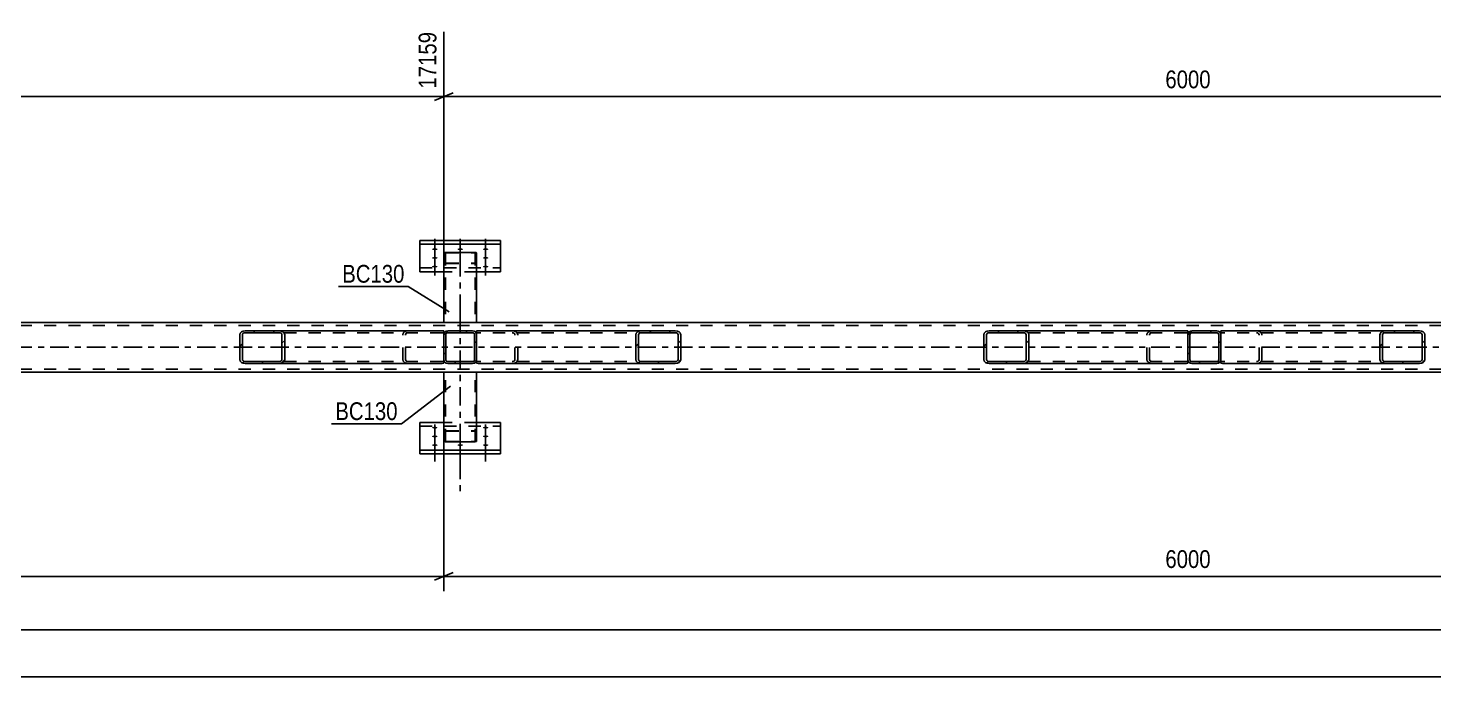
# Model space of a CAD drawing. Header units: millimetres. Extents: x -82 to 1107, y -663 to 178.
# Drawn here: x 553.9 to 780.6, y -297 to -192.5 of the extents above; entities that cross this region are included whole.
import ezdxf

# ---------------------------------------------------------------- set-up
doc = ezdxf.new("R2010")
doc.units = ezdxf.units.MM
doc.linetypes.add('DXK_LINE_DOT2', pattern=[3.9198, 1.9599, -1.9599])
doc.linetypes.add('DXK_LINE_DOT3', pattern=[5.9187, 2.979, -0.9799, 0.9799, -0.9799])
doc.styles.add('Arial Narrow', font='ARIALN.TTF', dxfattribs={"height": 0.2})

# ---------------------------------------------------------------- blocks, each defined once
blk = doc.blocks.new('Part-348431369-4138 - 4134')
at = {"color": 2, "linetype": 'Continuous'}
for p, q in [((617.04, -261.1), (617.04, -256.06)), ((620.9, -256.06), (617.04, -256.06)), ((630.04, -256.06), (626.18, -256.06)), ((630.04, -261.1), (630.04, -256.06)), ((617.04, -260.5), (630.04, -260.5)), ((617.04, -261.1), (630.04, -261.1))]:
    blk.add_line(p, q, dxfattribs=at)
at = {"color": 7, "linetype": 'DXK_LINE_DOT2'}
for p, q in [((626.18, -256.06), (620.9, -256.06)), ((617.04, -256.66), (630.04, -256.66))]:
    blk.add_line(p, q, dxfattribs=at)
blk = doc.blocks.new('Part-348431369-4145 - 4134')
at = {"linetype": 'Continuous'}
h = blk.add_hatch(dxfattribs=at)
h.set_pattern_fill('', scale=0.7, style=0, pattern_type=0)
h.set_pattern_definition([(45, (658.558, -246.4969), (-1.57154, 1.57154), [])])
h.paths.add_polyline_path([(658.22, -246.55), (658.56, -246.5), (658.84, -246.36), (659.03, -246.15), (659.1, -245.91), (659.1, -241.91), (659.03, -241.66), (658.84, -241.45), (658.56, -241.31), (658.22, -241.27), (652.73, -241.27), (652.39, -241.31), (652.11, -241.45), (651.92, -241.66), (651.85, -241.91), (651.85, -245.91), (651.92, -246.15), (652.11, -246.36), (652.39, -246.5), (652.73, -246.55)])
h.paths.add_polyline_path([(652.56, -246.2), (652.42, -246.13), (652.33, -246.03), (652.29, -245.91), (652.29, -241.91), (652.33, -241.78), (652.42, -241.68), (652.56, -241.61), (652.73, -241.59), (658.22, -241.59), (658.39, -241.61), (658.53, -241.68), (658.63, -241.78), (658.66, -241.91), (658.66, -245.91), (658.63, -246.03), (658.53, -246.13), (658.39, -246.2), (658.22, -246.23), (652.73, -246.23)])
at = {"color": 2, "linetype": 'Continuous'}
for p, q in [((626.18, -241.3), (626.44, -241.27)), ((626.18, -241.3), (626.18, -241.91)), ((652.73, -241.27), (626.44, -241.27)), ((651.92, -241.66), (651.85, -241.91)), ((651.85, -245.91), (651.85, -241.91)), ((652.29, -241.91), (652.33, -241.78)), ((652.29, -245.91), (652.29, -241.91)), ((652.73, -241.27), (652.39, -241.31)), ((652.56, -241.61), (652.73, -241.59)), ((652.73, -241.27), (658.22, -241.27)), ((652.73, -241.59), (658.22, -241.59)), ((658.56, -241.31), (658.22, -241.27)), ((658.22, -241.59), (658.39, -241.61)), ((658.63, -241.78), (658.66, -241.91)), ((658.66, -245.91), (658.66, -241.91)), ((659.1, -241.91), (659.03, -241.66)), ((659.1, -245.91), (659.1, -241.91)), ((626.18, -246.5), (626.18, -245.91)), ((626.18, -246.51), (626.18, -246.5)), ((626.44, -246.55), (626.18, -246.51)), ((652.73, -246.55), (626.44, -246.55)), ((651.85, -245.91), (651.92, -246.15)), ((652.33, -246.03), (652.29, -245.91)), ((652.39, -246.5), (652.73, -246.55)), ((652.73, -246.23), (652.56, -246.2)), ((652.73, -246.23), (658.22, -246.23)), ((652.73, -246.55), (658.22, -246.55)), ((658.39, -246.2), (658.22, -246.23)), ((658.22, -246.55), (658.56, -246.5)), ((658.66, -245.91), (658.63, -246.03)), ((659.03, -246.15), (659.1, -245.91))]:
    blk.add_line(p, q, dxfattribs=at)
at = {"color": 7, "linetype": 'DXK_LINE_DOT2'}
for p, q in [((626.18, -241.3), (626.18, -241.65)), ((626.27, -241.61), (626.18, -241.65)), ((626.18, -246.36), (626.18, -241.91)), ((626.44, -241.59), (626.27, -241.61)), ((658.22, -241.59), (626.44, -241.59)), ((631.93, -241.27), (632.26, -241.31)), ((632.1, -241.61), (631.93, -241.59)), ((632.37, -241.91), (632.33, -241.78)), ((632.37, -245.91), (632.37, -241.91)), ((632.74, -241.66), (632.81, -241.91)), ((632.81, -245.91), (632.81, -241.91)), ((658.22, -241.27), (652.73, -241.27)), ((626.18, -246.16), (626.27, -246.2)), ((626.27, -246.2), (626.44, -246.23)), ((658.22, -246.23), (626.44, -246.23)), ((631.93, -246.23), (632.1, -246.2)), ((632.26, -246.5), (631.93, -246.55)), ((632.33, -246.03), (632.37, -245.91)), ((632.81, -245.91), (632.74, -246.15)), ((658.22, -246.55), (652.73, -246.55))]:
    blk.add_line(p, q, dxfattribs=at)
for centre, radius, start, end in [((632, -242), 0.401, 32.4104, 75.4453), ((632.06, -242.09), 0.802, 32.4104, 75.4453), ((632, -245.81), 0.401, 284.5547, 327.5896), ((632.06, -245.72), 0.802, 284.5547, 327.5896)]:
    blk.add_arc(centre, radius, start, end, dxfattribs=at)
at = {"color": 2, "linetype": 'Continuous'}
for centre, radius, start, end in [((652.6, -242.09), 0.802, 104.5547, 147.5896), ((652.66, -242), 0.401, 104.5547, 147.5896), ((658.29, -242), 0.401, 32.4104, 75.4453), ((658.36, -242.09), 0.802, 32.4104, 75.4453), ((652.6, -245.72), 0.802, 212.4104, 255.4453), ((652.66, -245.81), 0.401, 212.4104, 255.4453), ((658.29, -245.81), 0.401, 284.5547, 327.5896), ((658.36, -245.72), 0.802, 284.5547, 327.5896)]:
    blk.add_arc(centre, radius, start, end, dxfattribs=at)
blk = doc.blocks.new('Part-348431369-4176 - 4134')
at = {"linetype": 'Continuous'}
h = blk.add_hatch(dxfattribs=at)
h.set_pattern_fill('', scale=0.7, style=0, pattern_type=0)
h.set_pattern_definition([(45, (714.6862, -246.4969), (-1.57154, 1.57154), [])])
h.paths.add_polyline_path([(714.35, -246.55), (714.69, -246.5), (714.97, -246.36), (715.16, -246.15), (715.23, -245.91), (715.23, -241.91), (715.16, -241.66), (714.97, -241.45), (714.69, -241.31), (714.35, -241.27), (708.86, -241.27), (708.52, -241.31), (708.24, -241.45), (708.05, -241.66), (707.98, -241.91), (707.98, -245.91), (708.05, -246.15), (708.24, -246.36), (708.52, -246.5), (708.86, -246.55)])
h.paths.add_polyline_path([(708.69, -246.2), (708.55, -246.13), (708.45, -246.03), (708.42, -245.91), (708.42, -241.91), (708.45, -241.78), (708.55, -241.68), (708.69, -241.61), (708.86, -241.59), (714.35, -241.59), (714.52, -241.61), (714.66, -241.68), (714.76, -241.78), (714.79, -241.91), (714.79, -245.91), (714.76, -246.03), (714.66, -246.13), (714.52, -246.2), (714.35, -246.23), (708.86, -246.23)])
at = {"color": 2, "linetype": 'Continuous'}
for p, q in [((708.05, -241.66), (707.98, -241.91)), ((707.98, -245.91), (707.98, -241.91)), ((708.42, -241.91), (708.45, -241.78)), ((708.42, -245.91), (708.42, -241.91)), ((708.86, -241.27), (708.52, -241.31)), ((708.69, -241.61), (708.86, -241.59)), ((708.86, -241.27), (714.35, -241.27)), ((708.86, -241.59), (714.35, -241.59)), ((740.64, -241.27), (714.35, -241.27)), ((714.69, -241.31), (714.35, -241.27)), ((714.35, -241.59), (714.52, -241.61)), ((714.76, -241.78), (714.79, -241.91)), ((714.79, -245.91), (714.79, -241.91)), ((715.23, -241.91), (715.16, -241.66)), ((715.23, -245.91), (715.23, -241.91)), ((740.64, -241.27), (740.9, -241.3)), ((740.9, -241.3), (740.9, -241.31)), ((740.9, -241.31), (740.9, -241.45)), ((740.9, -241.45), (740.9, -241.91)), ((707.98, -245.91), (708.05, -246.15)), ((708.45, -246.03), (708.42, -245.91)), ((708.52, -246.5), (708.86, -246.55)), ((708.86, -246.23), (708.69, -246.2)), ((708.86, -246.23), (714.35, -246.23)), ((708.86, -246.55), (714.35, -246.55)), ((714.52, -246.2), (714.35, -246.23)), ((714.35, -246.55), (714.69, -246.5)), ((740.64, -246.55), (714.35, -246.55)), ((714.79, -245.91), (714.76, -246.03)), ((715.16, -246.15), (715.23, -245.91)), ((740.64, -246.55), (740.9, -246.51)), ((740.9, -246.51), (740.9, -245.91))]:
    blk.add_line(p, q, dxfattribs=at)
at = {"color": 7, "linetype": 'DXK_LINE_DOT2'}
for p, q in [((714.35, -241.27), (708.86, -241.27)), ((740.64, -241.59), (708.86, -241.59)), ((734.27, -241.91), (734.34, -241.66)), ((734.27, -245.91), (734.27, -241.91)), ((734.75, -241.78), (734.71, -241.91)), ((734.71, -245.91), (734.71, -241.91)), ((734.82, -241.31), (735.15, -241.27)), ((735.15, -241.59), (734.98, -241.61)), ((740.81, -241.61), (740.64, -241.59)), ((740.9, -241.65), (740.81, -241.61)), ((740.9, -241.3), (740.9, -241.3)), ((740.9, -241.45), (740.9, -241.65)), ((740.9, -245.91), (740.9, -241.66)), ((740.64, -246.23), (708.86, -246.23)), ((714.35, -246.55), (708.86, -246.55)), ((734.34, -246.15), (734.27, -245.91)), ((734.71, -245.91), (734.75, -246.03)), ((735.15, -246.55), (734.82, -246.5)), ((734.98, -246.2), (735.15, -246.23)), ((740.64, -246.23), (740.81, -246.2)), ((740.81, -246.2), (740.9, -246.16))]:
    blk.add_line(p, q, dxfattribs=at)
at = {"color": 2, "linetype": 'Continuous'}
for centre, radius, start, end in [((708.72, -242.09), 0.802, 104.5547, 147.5896), ((708.79, -242), 0.401, 104.5547, 147.5896), ((714.42, -242), 0.401, 32.4104, 75.4453), ((714.48, -242.09), 0.802, 32.4104, 75.4453), ((708.72, -245.72), 0.802, 212.4104, 255.4453), ((708.79, -245.81), 0.401, 212.4104, 255.4453), ((714.42, -245.81), 0.401, 284.5547, 327.5896), ((714.48, -245.72), 0.802, 284.5547, 327.5896)]:
    blk.add_arc(centre, radius, start, end, dxfattribs=at)
at = {"color": 7, "linetype": 'DXK_LINE_DOT2'}
for centre, radius, start, end in [((735.02, -242.09), 0.802, 104.5547, 147.5896), ((735.08, -242), 0.401, 104.5547, 147.5896), ((735.02, -245.72), 0.802, 212.4104, 255.4453), ((735.08, -245.81), 0.401, 212.4104, 255.4453)]:
    blk.add_arc(centre, radius, start, end, dxfattribs=at)
blk = doc.blocks.new('Part-348431369-4382 - 4134')
at = {"color": 2, "linetype": 'Continuous'}
for p, q in [((617.04, -226.71), (630.04, -226.71)), ((617.04, -226.71), (617.04, -231.76)), ((617.04, -227.31), (630.04, -227.31)), ((630.04, -226.71), (630.04, -231.76)), ((620.9, -231.76), (617.04, -231.76)), ((630.04, -231.76), (626.18, -231.76))]:
    blk.add_line(p, q, dxfattribs=at)
at = {"color": 7, "linetype": 'DXK_LINE_DOT2'}
for p, q in [((617.04, -231.15), (630.04, -231.15)), ((626.18, -231.76), (620.9, -231.76))]:
    blk.add_line(p, q, dxfattribs=at)
blk = doc.blocks.new('Part-348431369-4412 - 4134')
at = {"color": 7, "linetype": 'DXK_LINE_DOT3'}
blk.add_line((623.54, -238.51), (623.54, -267.68), dxfattribs=at)
at = {"color": 2, "linetype": 'Continuous'}
for p, q in [((620.9, -259.02), (620.9, -247.91)), ((626.18, -247.91), (626.18, -259.02)), ((620.94, -259.08), (620.9, -259.02)), ((621.04, -259.13), (620.94, -259.08)), ((621.19, -259.17), (621.04, -259.13)), ((621.38, -259.18), (621.19, -259.17)), ((621.38, -259.18), (625.7, -259.18)), ((625.88, -259.17), (625.7, -259.18)), ((626.04, -259.13), (625.88, -259.17)), ((626.14, -259.08), (626.04, -259.13)), ((626.18, -259.02), (626.14, -259.08))]:
    blk.add_line(p, q, dxfattribs=at)
at = {"color": 7, "linetype": 'DXK_LINE_DOT2'}
for p, q in [((620.9, -247.91), (626.18, -247.91)), ((621.14, -259.02), (621.14, -247.91)), ((625.94, -259.02), (625.94, -247.91)), ((620.9, -257.54), (620.94, -257.48)), ((620.94, -257.48), (621.04, -257.42)), ((621.04, -257.42), (621.19, -257.39)), ((621.16, -257.51), (621.14, -257.54)), ((621.21, -257.48), (621.16, -257.51)), ((621.19, -257.39), (621.38, -257.38)), ((621.29, -257.46), (621.21, -257.48)), ((621.38, -257.46), (621.29, -257.46)), ((621.38, -257.38), (625.7, -257.38)), ((621.38, -257.46), (625.7, -257.46)), ((625.7, -257.38), (625.88, -257.39)), ((625.79, -257.46), (625.7, -257.46)), ((625.87, -257.48), (625.79, -257.46)), ((625.87, -257.48), (625.88, -257.49)), ((625.88, -257.39), (626.04, -257.42)), ((625.88, -257.49), (625.92, -257.51)), ((625.94, -257.54), (625.92, -257.51)), ((626.04, -257.42), (626.14, -257.48)), ((626.14, -257.48), (626.18, -257.54)), ((621.14, -259.02), (621.16, -259.05)), ((621.16, -259.05), (621.21, -259.08)), ((621.21, -259.08), (621.29, -259.09)), ((621.29, -259.09), (621.38, -259.1)), ((621.38, -259.1), (625.7, -259.1)), ((625.7, -259.1), (625.79, -259.09)), ((625.79, -259.09), (625.87, -259.08)), ((625.87, -259.08), (625.92, -259.05)), ((625.92, -259.05), (625.94, -259.02))]:
    blk.add_line(p, q, dxfattribs=at)
blk = doc.blocks.new('Part-348431369-4219 - 4134')
at = {"linetype": 'Continuous'}
h = blk.add_hatch(dxfattribs=at)
h.set_pattern_fill('', scale=0.7, style=0, pattern_type=0)
h.set_pattern_definition([(45, (778.558, -246.4969), (-1.57154, 1.57154), [])])
h.paths.add_polyline_path([(778.22, -246.55), (778.56, -246.5), (778.84, -246.36), (779.03, -246.15), (779.1, -245.91), (779.1, -241.91), (779.03, -241.66), (778.84, -241.45), (778.56, -241.31), (778.22, -241.27), (772.73, -241.27), (772.39, -241.31), (772.11, -241.45), (771.92, -241.66), (771.85, -241.91), (771.85, -245.91), (771.92, -246.15), (772.11, -246.36), (772.39, -246.5), (772.73, -246.55)])
h.paths.add_polyline_path([(772.56, -246.2), (772.42, -246.13), (772.33, -246.03), (772.29, -245.91), (772.29, -241.91), (772.33, -241.78), (772.42, -241.68), (772.56, -241.61), (772.73, -241.59), (778.22, -241.59), (778.39, -241.61), (778.53, -241.68), (778.63, -241.78), (778.66, -241.91), (778.66, -245.91), (778.63, -246.03), (778.53, -246.13), (778.39, -246.2), (778.22, -246.23), (772.73, -246.23)])
at = {"color": 2, "linetype": 'Continuous'}
for p, q in [((746.18, -241.3), (746.44, -241.27)), ((746.18, -241.3), (746.18, -241.91)), ((772.73, -241.27), (746.44, -241.27)), ((771.92, -241.66), (771.85, -241.91)), ((771.85, -245.91), (771.85, -241.91)), ((772.29, -241.91), (772.33, -241.78)), ((772.29, -245.91), (772.29, -241.91)), ((772.73, -241.27), (772.39, -241.31)), ((772.56, -241.61), (772.73, -241.59)), ((772.73, -241.27), (778.22, -241.27)), ((772.73, -241.59), (778.22, -241.59)), ((778.56, -241.31), (778.22, -241.27)), ((778.22, -241.59), (778.39, -241.61)), ((778.63, -241.78), (778.66, -241.91)), ((778.66, -245.91), (778.66, -241.91)), ((779.1, -241.91), (779.03, -241.66)), ((779.1, -245.91), (779.1, -241.91)), ((746.18, -246.5), (746.18, -245.91)), ((746.18, -246.51), (746.18, -246.5)), ((746.44, -246.55), (746.18, -246.51)), ((772.73, -246.55), (746.44, -246.55)), ((771.85, -245.91), (771.92, -246.15)), ((772.33, -246.03), (772.29, -245.91)), ((772.39, -246.5), (772.73, -246.55)), ((772.73, -246.23), (772.56, -246.2)), ((772.73, -246.23), (778.22, -246.23)), ((772.73, -246.55), (778.22, -246.55)), ((778.39, -246.2), (778.22, -246.23)), ((778.22, -246.55), (778.56, -246.5)), ((778.66, -245.91), (778.63, -246.03)), ((779.03, -246.15), (779.1, -245.91))]:
    blk.add_line(p, q, dxfattribs=at)
at = {"color": 7, "linetype": 'DXK_LINE_DOT2'}
for p, q in [((746.18, -241.3), (746.18, -241.65)), ((746.27, -241.61), (746.18, -241.65)), ((746.18, -246.36), (746.18, -241.91)), ((746.44, -241.59), (746.27, -241.61)), ((778.22, -241.59), (746.44, -241.59)), ((751.93, -241.27), (752.26, -241.31)), ((752.1, -241.61), (751.93, -241.59)), ((752.37, -241.91), (752.33, -241.78)), ((752.37, -245.91), (752.37, -241.91)), ((752.74, -241.66), (752.81, -241.91)), ((752.81, -245.91), (752.81, -241.91)), ((778.22, -241.27), (772.73, -241.27)), ((746.18, -246.16), (746.27, -246.2)), ((746.27, -246.2), (746.44, -246.23)), ((778.22, -246.23), (746.44, -246.23)), ((751.93, -246.23), (752.1, -246.2)), ((752.26, -246.5), (751.93, -246.55)), ((752.33, -246.03), (752.37, -245.91)), ((752.81, -245.91), (752.74, -246.15)), ((778.22, -246.55), (772.73, -246.55))]:
    blk.add_line(p, q, dxfattribs=at)
for centre, radius, start, end in [((752, -242), 0.401, 32.4104, 75.4453), ((752.06, -242.09), 0.802, 32.4104, 75.4453), ((752, -245.81), 0.401, 284.5547, 327.5896), ((752.06, -245.72), 0.802, 284.5547, 327.5896)]:
    blk.add_arc(centre, radius, start, end, dxfattribs=at)
at = {"color": 2, "linetype": 'Continuous'}
for centre, radius, start, end in [((772.6, -242.09), 0.802, 104.5547, 147.5896), ((772.66, -242), 0.401, 104.5547, 147.5896), ((778.29, -242), 0.401, 32.4104, 75.4453), ((778.36, -242.09), 0.802, 32.4104, 75.4453), ((772.6, -245.72), 0.802, 212.4104, 255.4453), ((772.66, -245.81), 0.401, 212.4104, 255.4453), ((778.29, -245.81), 0.401, 284.5547, 327.5896), ((778.36, -245.72), 0.802, 284.5547, 327.5896)]:
    blk.add_arc(centre, radius, start, end, dxfattribs=at)
blk = doc.blocks.new('Part-348431369-4364 - 4134')
at = {"color": 2, "linetype": 'Continuous'}
for p, q in [((620.9, -228.79), (620.94, -228.73)), ((620.9, -228.79), (620.9, -239.91)), ((620.94, -228.73), (621.04, -228.68)), ((621.04, -228.68), (621.19, -228.64)), ((621.19, -228.64), (621.38, -228.63)), ((621.38, -228.63), (625.7, -228.63)), ((625.7, -228.63), (625.88, -228.64)), ((625.88, -228.64), (626.04, -228.68)), ((626.04, -228.68), (626.14, -228.73)), ((626.14, -228.73), (626.18, -228.79)), ((626.18, -228.79), (626.18, -239.91))]:
    blk.add_line(p, q, dxfattribs=at)
at = {"color": 7, "linetype": 'DXK_LINE_DOT2'}
for p, q in [((621.16, -228.76), (621.14, -228.79)), ((621.14, -228.79), (621.14, -239.91)), ((621.21, -228.74), (621.16, -228.76)), ((621.29, -228.72), (621.21, -228.74)), ((621.38, -228.71), (621.29, -228.72)), ((621.38, -228.71), (625.7, -228.71)), ((625.79, -228.72), (625.7, -228.71)), ((625.87, -228.74), (625.79, -228.72)), ((625.92, -228.76), (625.87, -228.74)), ((625.94, -228.79), (625.92, -228.76)), ((625.94, -228.79), (625.94, -239.91)), ((620.94, -230.33), (620.9, -230.27)), ((621.04, -230.39), (620.94, -230.33)), ((621.19, -230.42), (621.04, -230.39)), ((621.14, -230.27), (621.16, -230.3)), ((621.16, -230.3), (621.21, -230.33)), ((621.38, -230.44), (621.19, -230.42)), ((621.21, -230.33), (621.29, -230.35)), ((621.29, -230.35), (621.38, -230.35)), ((621.38, -230.35), (625.7, -230.35)), ((621.38, -230.44), (625.7, -230.44)), ((625.7, -230.35), (625.79, -230.35)), ((625.88, -230.42), (625.7, -230.44)), ((625.79, -230.35), (625.87, -230.33)), ((625.87, -230.33), (625.88, -230.32)), ((625.88, -230.32), (625.92, -230.3)), ((626.04, -230.39), (625.88, -230.42)), ((625.92, -230.3), (625.94, -230.27)), ((626.14, -230.33), (626.04, -230.39)), ((626.18, -230.27), (626.14, -230.33)), ((626.18, -239.91), (620.9, -239.91))]:
    blk.add_line(p, q, dxfattribs=at)
at = {"color": 7, "linetype": 'DXK_LINE_DOT3'}
blk.add_line((623.54, -229.53), (623.54, -239.91), dxfattribs=at)
blk = doc.blocks.new('Part-348431369-4257 - 4134')
at = {"linetype": 'Continuous'}
h = blk.add_hatch(dxfattribs=at)
h.set_pattern_fill('', scale=0.7, style=0, pattern_type=0)
h.set_pattern_definition([(45, (625.7835, -246.4969), (-1.57154, 1.57154), [])])
h.paths.add_polyline_path([(625.54, -246.55), (625.78, -246.5), (625.99, -246.36), (626.13, -246.15), (626.18, -245.91), (626.18, -241.91), (626.13, -241.66), (625.99, -241.45), (625.78, -241.31), (625.54, -241.27), (621.54, -241.27), (621.29, -241.31), (621.09, -241.45), (620.95, -241.66), (620.9, -241.91), (620.9, -245.91), (620.95, -246.15), (621.09, -246.36), (621.29, -246.5), (621.54, -246.55)])
h.paths.add_polyline_path([(621.42, -246.2), (621.31, -246.13), (621.24, -246.03), (621.22, -245.91), (621.22, -241.91), (621.24, -241.78), (621.31, -241.68), (621.42, -241.61), (621.54, -241.59), (625.54, -241.59), (625.66, -241.61), (625.76, -241.68), (625.83, -241.78), (625.86, -241.91), (625.86, -245.91), (625.83, -246.03), (625.76, -246.13), (625.66, -246.2), (625.54, -246.23), (621.54, -246.23)])
at = {"color": 7, "linetype": 'DXK_LINE_DOT2'}
for p, q in [((620.9, -241.91), (620.95, -241.66)), ((620.9, -245.91), (620.9, -241.91)), ((621.24, -241.78), (621.22, -241.91)), ((621.22, -245.91), (621.22, -241.91)), ((621.29, -241.31), (621.54, -241.27)), ((621.54, -241.59), (621.42, -241.61)), ((621.54, -241.27), (625.54, -241.27)), ((621.54, -241.59), (625.54, -241.59)), ((625.54, -241.27), (625.78, -241.31)), ((625.66, -241.61), (625.54, -241.59)), ((625.86, -241.91), (625.83, -241.78)), ((625.86, -245.91), (625.86, -241.91)), ((626.13, -241.66), (626.18, -241.91)), ((626.18, -245.91), (626.18, -241.91)), ((620.95, -246.15), (620.9, -245.91)), ((621.22, -245.91), (621.24, -246.03)), ((621.54, -246.55), (621.29, -246.5)), ((621.42, -246.2), (621.54, -246.23)), ((621.54, -246.23), (625.54, -246.23)), ((621.54, -246.55), (625.54, -246.55)), ((625.54, -246.23), (625.66, -246.2)), ((625.78, -246.5), (625.54, -246.55)), ((625.83, -246.03), (625.86, -245.91)), ((626.18, -245.91), (626.13, -246.15))]:
    blk.add_line(p, q, dxfattribs=at)
at = {"color": 2, "linetype": 'Continuous'}
for p, q in [((620.95, -241.66), (620.9, -241.91)), ((620.9, -245.91), (620.9, -241.91)), ((621.22, -241.91), (621.24, -241.78)), ((621.22, -245.91), (621.22, -241.91)), ((621.54, -241.27), (621.29, -241.31)), ((621.42, -241.61), (621.54, -241.59)), ((621.54, -241.27), (625.54, -241.27)), ((621.54, -241.59), (625.54, -241.59)), ((625.78, -241.31), (625.54, -241.27)), ((625.54, -241.59), (625.66, -241.61)), ((625.83, -241.78), (625.86, -241.91)), ((625.86, -245.91), (625.86, -241.91)), ((626.18, -241.91), (626.13, -241.66)), ((626.18, -245.91), (626.18, -241.91)), ((620.9, -245.91), (620.95, -246.15)), ((621.24, -246.03), (621.22, -245.91)), ((621.29, -246.5), (621.54, -246.55)), ((621.54, -246.23), (621.42, -246.2)), ((621.54, -246.23), (625.54, -246.23)), ((621.54, -246.55), (625.54, -246.55)), ((625.66, -246.2), (625.54, -246.23)), ((625.54, -246.55), (625.78, -246.5)), ((625.86, -245.91), (625.83, -246.03)), ((626.13, -246.15), (626.18, -245.91))]:
    blk.add_line(p, q, dxfattribs=at)
at = {"color": 7, "linetype": 'DXK_LINE_DOT3'}
blk.add_line((623.54, -243.91), (623.54, -243.91), dxfattribs=at)
at = {"color": 7, "linetype": 'DXK_LINE_DOT2'}
for centre, radius, start, end in [((621.54, -241.91), 0.64, 112.5, 157.5), ((621.54, -241.91), 0.32, 112.5, 157.5), ((625.54, -241.91), 0.32, 22.5, 67.5), ((625.54, -241.91), 0.64, 22.5, 67.5), ((621.54, -245.91), 0.64, 202.5, 247.5), ((621.54, -245.91), 0.32, 202.5, 247.5), ((625.54, -245.91), 0.32, 292.5, 337.5), ((625.54, -245.91), 0.64, 292.5, 337.5)]:
    blk.add_arc(centre, radius, start, end, dxfattribs=at)
at = {"color": 2, "linetype": 'Continuous'}
for centre, radius, start, end in [((621.54, -241.91), 0.64, 112.5, 157.5), ((621.54, -241.91), 0.32, 112.5, 157.5), ((625.54, -241.91), 0.32, 22.5, 67.5), ((625.54, -241.91), 0.64, 22.5, 67.5), ((621.54, -245.91), 0.64, 202.5, 247.5), ((621.54, -245.91), 0.32, 202.5, 247.5), ((625.54, -245.91), 0.32, 292.5, 337.5), ((625.54, -245.91), 0.64, 292.5, 337.5)]:
    blk.add_arc(centre, radius, start, end, dxfattribs=at)
blk = doc.blocks.new('Part-348431369-4292 - 4134')
at = {"linetype": 'Continuous'}
h = blk.add_hatch(dxfattribs=at)
h.set_pattern_fill('', scale=0.7, style=0, pattern_type=0)
h.set_pattern_definition([(45, (594.6861, -246.4969), (-1.57154, 1.57154), [])])
h.paths.add_polyline_path([(594.35, -246.55), (594.69, -246.5), (594.97, -246.36), (595.16, -246.15), (595.23, -245.91), (595.23, -241.91), (595.16, -241.66), (594.97, -241.45), (594.69, -241.31), (594.35, -241.27), (588.86, -241.27), (588.52, -241.31), (588.24, -241.45), (588.05, -241.66), (587.98, -241.91), (587.98, -245.91), (588.05, -246.15), (588.24, -246.36), (588.52, -246.5), (588.86, -246.55)])
h.paths.add_polyline_path([(588.69, -246.2), (588.55, -246.13), (588.45, -246.03), (588.42, -245.91), (588.42, -241.91), (588.45, -241.78), (588.55, -241.68), (588.69, -241.61), (588.86, -241.59), (594.35, -241.59), (594.52, -241.61), (594.66, -241.68), (594.76, -241.78), (594.79, -241.91), (594.79, -245.91), (594.76, -246.03), (594.66, -246.13), (594.52, -246.2), (594.35, -246.23), (588.86, -246.23)])
at = {"color": 2, "linetype": 'Continuous'}
for p, q in [((588.05, -241.66), (587.98, -241.91)), ((587.98, -245.91), (587.98, -241.91)), ((588.42, -241.91), (588.45, -241.78)), ((588.42, -245.91), (588.42, -241.91)), ((588.86, -241.27), (588.52, -241.31)), ((588.69, -241.61), (588.86, -241.59)), ((588.86, -241.27), (594.35, -241.27)), ((588.86, -241.59), (594.35, -241.59)), ((620.64, -241.27), (594.35, -241.27)), ((594.69, -241.31), (594.35, -241.27)), ((594.35, -241.59), (594.52, -241.61)), ((594.76, -241.78), (594.79, -241.91)), ((594.79, -245.91), (594.79, -241.91)), ((595.23, -241.91), (595.16, -241.66)), ((595.23, -245.91), (595.23, -241.91)), ((620.64, -241.27), (620.9, -241.3)), ((620.9, -241.3), (620.9, -241.31)), ((620.9, -241.31), (620.9, -241.45)), ((620.9, -241.45), (620.9, -241.91)), ((587.98, -245.91), (588.05, -246.15)), ((588.45, -246.03), (588.42, -245.91)), ((588.52, -246.5), (588.86, -246.55)), ((588.86, -246.23), (588.69, -246.2)), ((588.86, -246.23), (594.35, -246.23)), ((588.86, -246.55), (594.35, -246.55)), ((594.52, -246.2), (594.35, -246.23)), ((594.35, -246.55), (594.69, -246.5)), ((620.64, -246.55), (594.35, -246.55)), ((594.79, -245.91), (594.76, -246.03)), ((595.16, -246.15), (595.23, -245.91)), ((620.64, -246.55), (620.9, -246.51)), ((620.9, -246.51), (620.9, -245.91))]:
    blk.add_line(p, q, dxfattribs=at)
at = {"color": 7, "linetype": 'DXK_LINE_DOT2'}
for p, q in [((594.35, -241.27), (588.86, -241.27)), ((620.64, -241.59), (588.86, -241.59)), ((614.27, -241.91), (614.34, -241.66)), ((614.27, -245.91), (614.27, -241.91)), ((614.75, -241.78), (614.71, -241.91)), ((614.71, -245.91), (614.71, -241.91)), ((614.82, -241.31), (615.15, -241.27)), ((615.15, -241.59), (614.98, -241.61)), ((620.81, -241.61), (620.64, -241.59)), ((620.9, -241.65), (620.81, -241.61)), ((620.9, -241.45), (620.9, -241.65)), ((620.9, -245.91), (620.9, -241.66)), ((620.64, -246.23), (588.86, -246.23)), ((594.35, -246.55), (588.86, -246.55)), ((614.34, -246.15), (614.27, -245.91)), ((614.71, -245.91), (614.75, -246.03)), ((615.15, -246.55), (614.82, -246.5)), ((614.98, -246.2), (615.15, -246.23)), ((620.64, -246.23), (620.81, -246.2)), ((620.81, -246.2), (620.9, -246.16))]:
    blk.add_line(p, q, dxfattribs=at)
at = {"color": 2, "linetype": 'Continuous'}
for centre, radius, start, end in [((588.72, -242.09), 0.802, 104.5547, 147.5895), ((588.79, -242), 0.401, 104.5547, 147.5895), ((594.42, -242), 0.401, 32.4105, 75.4453), ((594.48, -242.09), 0.802, 32.4105, 75.4453), ((588.72, -245.72), 0.802, 212.4105, 255.4453), ((588.79, -245.81), 0.401, 212.4105, 255.4453), ((594.42, -245.81), 0.401, 284.5547, 327.5895), ((594.48, -245.72), 0.802, 284.5547, 327.5895)]:
    blk.add_arc(centre, radius, start, end, dxfattribs=at)
at = {"color": 7, "linetype": 'DXK_LINE_DOT2'}
for centre, radius, start, end in [((615.02, -242.09), 0.802, 104.5547, 147.5895), ((615.08, -242), 0.401, 104.5547, 147.5895), ((615.02, -245.72), 0.802, 212.4105, 255.4453), ((615.08, -245.81), 0.401, 212.4105, 255.4453)]:
    blk.add_arc(centre, radius, start, end, dxfattribs=at)
blk = doc.blocks.new('Part-348431369-4300 - 4134')
at = {"color": 2, "linetype": 'Continuous'}
for p, q in [((937.74, -239.91), (12.9, -239.91)), ((937.74, -247.91), (12.9, -247.91))]:
    blk.add_line(p, q, dxfattribs=at)
at = {"color": 7, "linetype": 'DXK_LINE_DOT2'}
for p, q in [((942.54, -240.39), (12.9, -240.39)), ((942.54, -247.43), (12.9, -247.43))]:
    blk.add_line(p, q, dxfattribs=at)
at = {"color": 7, "linetype": 'DXK_LINE_DOT3'}
blk.add_line((12.9, -243.91), (942.54, -243.91), dxfattribs=at)
blk = doc.blocks.new('Part-348431369-4371 - 4134')
at = {"linetype": 'Continuous'}
h = blk.add_hatch(dxfattribs=at)
h.set_pattern_fill('', scale=0.7, style=0, pattern_type=0)
h.set_pattern_definition([(45, (745.7854, -246.4969), (-1.57154, 1.57154), [])])
h.paths.add_polyline_path([(745.54, -246.55), (745.79, -246.5), (745.99, -246.36), (746.13, -246.15), (746.18, -245.91), (746.18, -241.91), (746.13, -241.66), (745.99, -241.45), (745.79, -241.31), (745.54, -241.27), (741.54, -241.27), (741.3, -241.31), (741.09, -241.45), (740.95, -241.66), (740.9, -241.91), (740.9, -245.91), (740.95, -246.15), (741.09, -246.36), (741.3, -246.5), (741.54, -246.55)])
h.paths.add_polyline_path([(741.42, -246.2), (741.31, -246.13), (741.24, -246.03), (741.22, -245.91), (741.22, -241.91), (741.24, -241.78), (741.31, -241.68), (741.42, -241.61), (741.54, -241.59), (745.54, -241.59), (745.66, -241.61), (745.77, -241.68), (745.84, -241.78), (745.86, -241.91), (745.86, -245.91), (745.84, -246.03), (745.77, -246.13), (745.66, -246.2), (745.54, -246.23), (741.54, -246.23)])
at = {"color": 7, "linetype": 'DXK_LINE_DOT2'}
for p, q in [((740.9, -241.91), (740.95, -241.66)), ((740.9, -245.91), (740.9, -241.91)), ((741.24, -241.78), (741.22, -241.91)), ((741.22, -245.91), (741.22, -241.91)), ((741.3, -241.31), (741.54, -241.27)), ((741.54, -241.59), (741.42, -241.61)), ((741.54, -241.27), (745.54, -241.27)), ((741.54, -241.59), (745.54, -241.59)), ((745.54, -241.27), (745.79, -241.31)), ((745.66, -241.61), (745.54, -241.59)), ((745.86, -241.91), (745.84, -241.78)), ((745.86, -245.91), (745.86, -241.91)), ((746.13, -241.66), (746.18, -241.91)), ((746.18, -245.91), (746.18, -241.91)), ((740.95, -246.15), (740.9, -245.91)), ((741.22, -245.91), (741.24, -246.03)), ((741.54, -246.55), (741.3, -246.5)), ((741.42, -246.2), (741.54, -246.23)), ((741.54, -246.23), (745.54, -246.23)), ((741.54, -246.55), (745.54, -246.55)), ((745.54, -246.23), (745.66, -246.2)), ((745.79, -246.5), (745.54, -246.55)), ((745.84, -246.03), (745.86, -245.91)), ((746.18, -245.91), (746.13, -246.15))]:
    blk.add_line(p, q, dxfattribs=at)
at = {"color": 2, "linetype": 'Continuous'}
for p, q in [((740.95, -241.66), (740.9, -241.91)), ((740.9, -245.91), (740.9, -241.91)), ((741.22, -241.91), (741.24, -241.78)), ((741.22, -245.91), (741.22, -241.91)), ((741.54, -241.27), (741.3, -241.31)), ((741.42, -241.61), (741.54, -241.59)), ((741.54, -241.27), (745.54, -241.27)), ((741.54, -241.59), (745.54, -241.59)), ((745.79, -241.31), (745.54, -241.27)), ((745.54, -241.59), (745.66, -241.61)), ((745.84, -241.78), (745.86, -241.91)), ((745.86, -245.91), (745.86, -241.91)), ((746.18, -241.91), (746.13, -241.66)), ((746.18, -245.91), (746.18, -241.91)), ((740.9, -245.91), (740.95, -246.15)), ((741.24, -246.03), (741.22, -245.91)), ((741.3, -246.5), (741.54, -246.55)), ((741.54, -246.23), (741.42, -246.2)), ((741.54, -246.23), (745.54, -246.23)), ((741.54, -246.55), (745.54, -246.55)), ((745.66, -246.2), (745.54, -246.23)), ((745.54, -246.55), (745.79, -246.5)), ((745.86, -245.91), (745.84, -246.03)), ((746.13, -246.15), (746.18, -245.91))]:
    blk.add_line(p, q, dxfattribs=at)
at = {"color": 7, "linetype": 'DXK_LINE_DOT2'}
for centre, radius, start, end in [((741.54, -241.91), 0.64, 112.5, 157.5), ((741.54, -241.91), 0.32, 112.5, 157.5), ((745.54, -241.91), 0.32, 22.5, 67.5), ((745.54, -241.91), 0.64, 22.5, 67.5), ((741.54, -245.91), 0.64, 202.5, 247.5), ((741.54, -245.91), 0.32, 202.5, 247.5), ((745.54, -245.91), 0.32, 292.5, 337.5), ((745.54, -245.91), 0.64, 292.5, 337.5)]:
    blk.add_arc(centre, radius, start, end, dxfattribs=at)
at = {"color": 2, "linetype": 'Continuous'}
for centre, radius, start, end in [((741.54, -241.91), 0.64, 112.5, 157.5), ((741.54, -241.91), 0.32, 112.5, 157.5), ((745.54, -241.91), 0.32, 22.5, 67.5), ((745.54, -241.91), 0.64, 22.5, 67.5), ((741.54, -245.91), 0.64, 202.5, 247.5), ((741.54, -245.91), 0.32, 202.5, 247.5), ((745.54, -245.91), 0.32, 292.5, 337.5), ((745.54, -245.91), 0.64, 292.5, 337.5)]:
    blk.add_arc(centre, radius, start, end, dxfattribs=at)
blk = doc.blocks.new('Bolt-348431369-4381 - 4134')
at = {"linetype": 'Continuous'}
for points in [[(619.44, -227.98), (619.53, -227.98), (619.62, -227.99), (619.7, -228.01), (619.77, -228.03), (619.82, -228.05), (619.86, -228.08), (619.88, -228.11), (619.88, -228.15), (619.86, -228.18), (619.82, -228.21), (619.77, -228.23), (619.7, -228.25), (619.62, -228.27), (619.53, -228.28), (619.44, -228.28), (619.35, -228.28), (619.26, -228.27), (619.18, -228.25), (619.11, -228.23), (619.06, -228.21), (619.02, -228.18), (619, -228.15), (619, -228.11), (619.02, -228.08), (619.06, -228.05), (619.11, -228.03), (619.18, -228.01), (619.26, -227.99), (619.35, -227.98)], [(623.54, -227.98), (623.63, -227.98), (623.72, -227.99), (623.8, -228.01), (623.87, -228.03), (623.92, -228.05), (623.96, -228.08), (623.98, -228.11), (623.98, -228.15), (623.96, -228.18), (623.92, -228.21), (623.87, -228.23), (623.8, -228.25), (623.72, -228.27), (623.63, -228.28), (623.54, -228.28), (623.45, -228.28), (623.36, -228.27), (623.28, -228.25), (623.21, -228.23), (623.16, -228.21), (623.12, -228.18), (623.1, -228.15), (623.1, -228.11), (623.12, -228.08), (623.16, -228.05), (623.21, -228.03), (623.28, -228.01), (623.36, -227.99), (623.45, -227.98)], [(627.64, -227.98), (627.73, -227.98), (627.82, -227.99), (627.9, -228.01), (627.97, -228.03), (628.02, -228.05), (628.06, -228.08), (628.08, -228.11), (628.08, -228.15), (628.06, -228.18), (628.02, -228.21), (627.97, -228.23), (627.9, -228.25), (627.82, -228.27), (627.73, -228.28), (627.64, -228.28), (627.55, -228.28), (627.46, -228.27), (627.38, -228.25), (627.31, -228.23), (627.26, -228.21), (627.22, -228.18), (627.2, -228.15), (627.2, -228.11), (627.22, -228.08), (627.26, -228.05), (627.31, -228.03), (627.38, -228.01), (627.46, -227.99), (627.55, -227.98)], [(619.44, -229.38), (619.53, -229.39), (619.62, -229.39), (619.7, -229.41), (619.77, -229.43), (619.82, -229.46), (619.86, -229.49), (619.88, -229.52), (619.88, -229.55), (619.86, -229.58), (619.82, -229.61), (619.77, -229.63), (619.7, -229.65), (619.62, -229.67), (619.53, -229.68), (619.44, -229.68), (619.35, -229.68), (619.26, -229.67), (619.18, -229.65), (619.11, -229.63), (619.06, -229.61), (619.02, -229.58), (619, -229.55), (619, -229.52), (619.02, -229.49), (619.06, -229.46), (619.11, -229.43), (619.18, -229.41), (619.26, -229.39), (619.35, -229.39)], [(619.44, -230.78), (619.53, -230.79), (619.62, -230.8), (619.7, -230.81), (619.77, -230.83), (619.82, -230.86), (619.86, -230.89), (619.88, -230.92), (619.88, -230.95), (619.86, -230.98), (619.82, -231.01), (619.77, -231.04), (619.7, -231.06), (619.62, -231.07), (619.53, -231.08), (619.44, -231.09), (619.35, -231.08), (619.26, -231.07), (619.18, -231.06), (619.11, -231.04), (619.06, -231.01), (619.02, -230.98), (619, -230.95), (619, -230.92), (619.02, -230.89), (619.06, -230.86), (619.11, -230.83), (619.18, -230.81), (619.26, -230.8), (619.35, -230.79)], [(627.64, -229.38), (627.73, -229.39), (627.82, -229.39), (627.9, -229.41), (627.97, -229.43), (628.02, -229.46), (628.06, -229.49), (628.08, -229.52), (628.08, -229.55), (628.06, -229.58), (628.02, -229.61), (627.97, -229.63), (627.9, -229.65), (627.82, -229.67), (627.73, -229.68), (627.64, -229.68), (627.55, -229.68), (627.46, -229.67), (627.38, -229.65), (627.31, -229.63), (627.26, -229.61), (627.22, -229.58), (627.2, -229.55), (627.2, -229.52), (627.22, -229.49), (627.26, -229.46), (627.31, -229.43), (627.38, -229.41), (627.46, -229.39), (627.55, -229.39)], [(627.64, -230.78), (627.73, -230.79), (627.82, -230.8), (627.9, -230.81), (627.97, -230.83), (628.02, -230.86), (628.06, -230.89), (628.08, -230.92), (628.08, -230.95), (628.06, -230.98), (628.02, -231.01), (627.97, -231.04), (627.9, -231.06), (627.82, -231.07), (627.73, -231.08), (627.64, -231.09), (627.55, -231.08), (627.46, -231.07), (627.38, -231.06), (627.31, -231.04), (627.26, -231.01), (627.22, -230.98), (627.2, -230.95), (627.2, -230.92), (627.22, -230.89), (627.26, -230.86), (627.31, -230.83), (627.38, -230.81), (627.46, -230.8), (627.55, -230.79)]]:
    blk.add_hatch(color=1, dxfattribs=at).paths.add_polyline_path(points)
at = {"color": 1, "linetype": 'Continuous'}
for p, q in [((619.44, -226.44), (619.44, -229.56)), ((623.54, -226.44), (623.54, -229.56)), ((627.64, -226.44), (627.64, -229.56)), ((619.44, -227.84), (619.44, -230.96)), ((627.64, -227.84), (627.64, -230.96)), ((619.44, -229.24), (619.44, -232.36)), ((627.64, -229.24), (627.64, -232.36))]:
    blk.add_line(p, q, dxfattribs=at)
at = {"color": 1, "linetype": 'DXK_LINE_DOT2'}
blk.add_line((623.54, -229.24), (623.54, -232.36), dxfattribs=at)
blk = doc.blocks.new('Bolt-348431369-4388 - 4134')
at = {"linetype": 'Continuous'}
for points in [[(619.44, -257.03), (619.35, -257.02), (619.26, -257.01), (619.18, -257), (619.11, -256.98), (619.06, -256.95), (619.02, -256.92), (619, -256.89), (619, -256.86), (619.02, -256.83), (619.06, -256.8), (619.11, -256.78), (619.18, -256.75), (619.26, -256.74), (619.35, -256.73), (619.44, -256.73), (619.53, -256.73), (619.62, -256.74), (619.7, -256.75), (619.77, -256.78), (619.82, -256.8), (619.86, -256.83), (619.88, -256.86), (619.88, -256.89), (619.86, -256.92), (619.82, -256.95), (619.77, -256.98), (619.7, -257), (619.62, -257.01), (619.53, -257.02)], [(619.44, -258.43), (619.35, -258.43), (619.26, -258.42), (619.18, -258.4), (619.11, -258.38), (619.06, -258.35), (619.02, -258.33), (619, -258.29), (619, -258.26), (619.02, -258.23), (619.06, -258.2), (619.11, -258.18), (619.18, -258.16), (619.26, -258.14), (619.35, -258.13), (619.44, -258.13), (619.53, -258.13), (619.62, -258.14), (619.7, -258.16), (619.77, -258.18), (619.82, -258.2), (619.86, -258.23), (619.88, -258.26), (619.88, -258.29), (619.86, -258.33), (619.82, -258.35), (619.77, -258.38), (619.7, -258.4), (619.62, -258.42), (619.53, -258.43)], [(627.64, -257.03), (627.55, -257.02), (627.46, -257.01), (627.38, -257), (627.31, -256.98), (627.26, -256.95), (627.22, -256.92), (627.2, -256.89), (627.2, -256.86), (627.22, -256.83), (627.26, -256.8), (627.31, -256.78), (627.38, -256.75), (627.46, -256.74), (627.55, -256.73), (627.64, -256.73), (627.73, -256.73), (627.82, -256.74), (627.9, -256.75), (627.97, -256.78), (628.02, -256.8), (628.06, -256.83), (628.08, -256.86), (628.08, -256.89), (628.06, -256.92), (628.02, -256.95), (627.97, -256.98), (627.9, -257), (627.82, -257.01), (627.73, -257.02)], [(627.64, -258.43), (627.55, -258.43), (627.46, -258.42), (627.38, -258.4), (627.31, -258.38), (627.26, -258.35), (627.22, -258.33), (627.2, -258.29), (627.2, -258.26), (627.22, -258.23), (627.26, -258.2), (627.31, -258.18), (627.38, -258.16), (627.46, -258.14), (627.55, -258.13), (627.64, -258.13), (627.73, -258.13), (627.82, -258.14), (627.9, -258.16), (627.97, -258.18), (628.02, -258.2), (628.06, -258.23), (628.08, -258.26), (628.08, -258.29), (628.06, -258.33), (628.02, -258.35), (627.97, -258.38), (627.9, -258.4), (627.82, -258.42), (627.73, -258.43)], [(619.44, -259.83), (619.35, -259.83), (619.26, -259.82), (619.18, -259.8), (619.11, -259.78), (619.06, -259.76), (619.02, -259.73), (619, -259.7), (619, -259.67), (619.02, -259.63), (619.06, -259.61), (619.11, -259.58), (619.18, -259.56), (619.26, -259.54), (619.35, -259.53), (619.44, -259.53), (619.53, -259.53), (619.62, -259.54), (619.7, -259.56), (619.77, -259.58), (619.82, -259.61), (619.86, -259.63), (619.88, -259.67), (619.88, -259.7), (619.86, -259.73), (619.82, -259.76), (619.77, -259.78), (619.7, -259.8), (619.62, -259.82), (619.53, -259.83)], [(623.54, -259.83), (623.45, -259.83), (623.36, -259.82), (623.28, -259.8), (623.21, -259.78), (623.16, -259.76), (623.12, -259.73), (623.1, -259.7), (623.1, -259.67), (623.12, -259.63), (623.16, -259.61), (623.21, -259.58), (623.28, -259.56), (623.36, -259.54), (623.45, -259.53), (623.54, -259.53), (623.63, -259.53), (623.72, -259.54), (623.8, -259.56), (623.87, -259.58), (623.92, -259.61), (623.96, -259.63), (623.98, -259.67), (623.98, -259.7), (623.96, -259.73), (623.92, -259.76), (623.87, -259.78), (623.8, -259.8), (623.72, -259.82), (623.63, -259.83)], [(627.64, -259.83), (627.55, -259.83), (627.46, -259.82), (627.38, -259.8), (627.31, -259.78), (627.26, -259.76), (627.22, -259.73), (627.2, -259.7), (627.2, -259.67), (627.22, -259.63), (627.26, -259.61), (627.31, -259.58), (627.38, -259.56), (627.46, -259.54), (627.55, -259.53), (627.64, -259.53), (627.73, -259.53), (627.82, -259.54), (627.9, -259.56), (627.97, -259.58), (628.02, -259.61), (628.06, -259.63), (628.08, -259.67), (628.08, -259.7), (628.06, -259.73), (628.02, -259.76), (627.97, -259.78), (627.9, -259.8), (627.82, -259.82), (627.73, -259.83)]]:
    blk.add_hatch(color=1, dxfattribs=at).paths.add_polyline_path(points)
at = {"color": 1, "linetype": 'Continuous'}
for p, q in [((619.44, -256.39), (619.44, -259.51)), ((619.44, -257.79), (619.44, -260.91)), ((627.64, -256.39), (627.64, -259.51)), ((627.64, -257.79), (627.64, -260.91)), ((619.44, -259.19), (619.44, -262.31)), ((623.54, -259.19), (623.54, -262.31)), ((627.64, -259.19), (627.64, -262.31))]:
    blk.add_line(p, q, dxfattribs=at)
at = {"color": 1, "linetype": 'DXK_LINE_DOT2'}
blk.add_line((623.54, -256.39), (623.54, -259.51), dxfattribs=at)
blk = doc.blocks.new('StraightDimension-348431369-17077 - 4134')
at = {"color": 7, "linetype": 'Continuous'}
for p, q in [((620.9, -235), (620.9, -193.11)), ((860.91, -230.76), (860.91, -193.11)), ((622.4, -202.95), (619.4, -204.15)), ((620.9, -203.55), (860.91, -203.55)), ((859.41, -204.15), (862.41, -202.95))]:
    blk.add_line(p, q, dxfattribs=at)
at = {"color": 0, "linetype": 'Continuous'}
blk.add_wipeout([(860.31, -192.51), (856.11, -192.51), (856.11, -202.85), (860.31, -202.85)], dxfattribs=at)
at = {"color": 0}
blk.add_wipeout([(745.16, -202.8), (745.16, -198.6), (736.65, -198.6), (736.65, -202.8)], dxfattribs=at)
at = {"color": 3, "linetype": 'Continuous', "style": 'Arial Narrow'}
blk.add_text('23159', height=2.863, rotation=90.0002, dxfattribs=at).set_placement((859.71, -202.25))
at = {"color": 3, "style": 'Arial Narrow'}
blk.add_text('6000', height=2.863, dxfattribs=at).set_placement((737.25, -202.2))
blk = doc.blocks.new('StraightDimension-348431369-17206 - 4134')
at = {"color": 7, "linetype": 'Continuous'}
for p, q in [((860.91, -248.91), (860.91, -283.23)), ((620.9, -253.12), (620.9, -283.23)), ((622.4, -280.23), (619.4, -281.43)), ((620.9, -280.83), (860.91, -280.83)), ((859.41, -281.43), (862.41, -280.23))]:
    blk.add_line(p, q, dxfattribs=at)
at = {"color": 0}
blk.add_wipeout([(745.16, -280.08), (745.16, -275.88), (736.65, -275.88), (736.65, -280.08)], dxfattribs=at)
at = {"color": 3, "style": 'Arial Narrow'}
blk.add_text('6000', height=2.863, dxfattribs=at).set_placement((737.25, -279.48))
blk = doc.blocks.new('StraightDimension-348431369-4551 - 4134')
at = {"color": 7, "linetype": 'Continuous'}
blk.add_line((-1, -297.02), (943.54, -297.02), dxfattribs=at)
blk = doc.blocks.new('StraightDimension-348431369-4562 - 4134')
at = {"color": 7, "linetype": 'Continuous'}
blk.add_line((0, -289.45), (942.54, -289.45), dxfattribs=at)
blk = doc.blocks.new('StraightDimension-348431369-17078 - 4134')
at = {"color": 7, "linetype": 'Continuous'}
for p, q in [((380.91, -236.6), (380.91, -193.11)), ((620.9, -235), (620.9, -193.11)), ((382.41, -202.95), (379.41, -204.15)), ((380.91, -203.55), (620.9, -203.55)), ((619.4, -204.15), (622.4, -202.95))]:
    blk.add_line(p, q, dxfattribs=at)
at = {"color": 0, "linetype": 'Continuous'}
blk.add_wipeout([(620.3, -192.51), (616.1, -192.51), (616.1, -202.85), (620.3, -202.85)], dxfattribs=at)
at = {"color": 0}
blk.add_wipeout([(505.16, -202.8), (505.16, -198.6), (496.65, -198.6), (496.65, -202.8)], dxfattribs=at)
at = {"color": 3, "linetype": 'Continuous', "style": 'Arial Narrow'}
blk.add_text('17159', height=2.863, rotation=90.0002, dxfattribs=at).set_placement((619.7, -202.25))
at = {"color": 3, "style": 'Arial Narrow'}
blk.add_text('6000', height=2.863, dxfattribs=at).set_placement((497.25, -202.2))
blk = doc.blocks.new('StraightDimension-348431369-17207 - 4134')
at = {"color": 7, "linetype": 'Continuous'}
for p, q in [((380.91, -248.91), (380.91, -283.23)), ((620.9, -253.12), (620.9, -283.23)), ((382.41, -280.23), (379.41, -281.43)), ((380.91, -280.83), (620.9, -280.83)), ((619.4, -281.43), (622.4, -280.23))]:
    blk.add_line(p, q, dxfattribs=at)
at = {"color": 0}
blk.add_wipeout([(505.16, -280.08), (505.16, -275.88), (496.65, -275.88), (496.65, -280.08)], dxfattribs=at)
at = {"color": 3, "style": 'Arial Narrow'}
blk.add_text('6000', height=2.863, dxfattribs=at).set_placement((497.25, -279.48))
blk = doc.blocks.new('Mark-348431369-4408 - 4134')
at = {"color": 0}
blk.add_wipeout([(613.45, -255.65), (613.45, -252.65), (603.4, -252.65), (603.4, -255.65)], dxfattribs=at)
blk.add_wipeout([(613.45, -255.65), (613.45, -252.65), (603.4, -252.65), (603.4, -255.65)], dxfattribs=at)
at = {"color": 30, "linetype": 'Continuous'}
for p in [(621.97, -250.17), (602.8, -256.25)]:
    blk.add_line(p, (614.05, -256.25), dxfattribs=at)
at = {"color": 3, "style": 'Arial Narrow'}
blk.add_text('BC130', height=2.863, dxfattribs=at).set_placement((603.4, -255.65))
blk = doc.blocks.new('Mark-348431369-4360 - 4134')
at = {"color": 0}
blk.add_wipeout([(614.56, -233.52), (614.56, -230.52), (604.51, -230.52), (604.51, -233.52)], dxfattribs=at)
blk.add_wipeout([(614.56, -233.52), (614.56, -230.52), (604.51, -230.52), (604.51, -233.52)], dxfattribs=at)
at = {"color": 30, "linetype": 'Continuous'}
for p in [(603.91, -234.12), (621.77, -238.24)]:
    blk.add_line(p, (615.16, -234.12), dxfattribs=at)
at = {"color": 3, "style": 'Arial Narrow'}
blk.add_text('BC130', height=2.863, dxfattribs=at).set_placement((604.51, -233.52))

msp = doc.modelspace()

# ---------------------------------------------------------------- block references
for name in ['Bolt-348431369-4381 - 4134', 'Part-348431369-4382 - 4134', 'Part-348431369-4364 - 4134', 'Part-348431369-4300 - 4134', 'Part-348431369-4412 - 4134', 'Part-348431369-4292 - 4134', 'Part-348431369-4257 - 4134', 'Part-348431369-4145 - 4134', 'Part-348431369-4176 - 4134', 'Part-348431369-4371 - 4134', 'Part-348431369-4219 - 4134', 'Part-348431369-4138 - 4134', 'Bolt-348431369-4388 - 4134']:
    msp.add_blockref(name, (0, 0))

# ---------------------------------------------------------------- next in the draw order: block references
for name in ['StraightDimension-348431369-17077 - 4134', 'StraightDimension-348431369-17206 - 4134']:
    msp.add_blockref(name, (0, 0))

# ---------------------------------------------------------------- next in the draw order: block references
for name in ['StraightDimension-348431369-17078 - 4134', 'StraightDimension-348431369-4551 - 4134']:
    msp.add_blockref(name, (0, 0))

# ---------------------------------------------------------------- next in the draw order: block references
for name in ['Mark-348431369-4360 - 4134', 'StraightDimension-348431369-4562 - 4134']:
    msp.add_blockref(name, (0, 0))

# ---------------------------------------------------------------- next in the draw order: block references
msp.add_blockref('StraightDimension-348431369-17207 - 4134', (0, 0))

# ---------------------------------------------------------------- next in the draw order: block references
msp.add_blockref('Mark-348431369-4408 - 4134', (0, 0))

doc.saveas('drawing.dxf')
